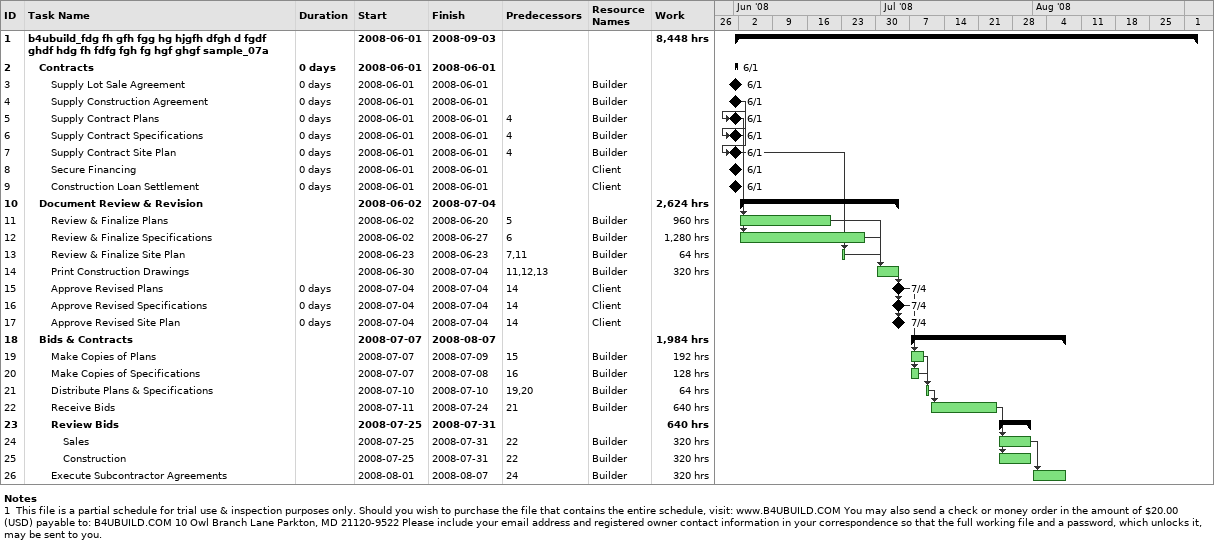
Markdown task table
| ID | Level | Task | Duration | Start | Finish | Predecessors | Resources | Work (h) |
|---|---|---|---|---|---|---|---|---|
| 1 | 1 | **b4ubuild_fdg fh gfh fgg hg hjgfh dfgh d fgdf ghdf hdg fh fdfg fgh fg hgf ghgf sample_07a** |  | 2008-06-01 | 2008-09-03 |  |  | 8448 |
| 2 | 2 | **Contracts** | 0d | 2008-06-01 | 2008-06-01 |  |  |  |
| 3 | 3 | Supply Lot Sale Agreement | 0d | 2008-06-01 | 2008-06-01 |  | Builder |  |
| 4 | 3 | Supply Construction Agreement | 0d | 2008-06-01 | 2008-06-01 |  | Builder |  |
| 5 | 3 | Supply Contract Plans | 0d | 2008-06-01 | 2008-06-01 | 4 | Builder |  |
| 6 | 3 | Supply Contract Specifications | 0d | 2008-06-01 | 2008-06-01 | 4 | Builder |  |
| 7 | 3 | Supply Contract Site Plan | 0d | 2008-06-01 | 2008-06-01 | 4 | Builder |  |
| 8 | 3 | Secure Financing | 0d | 2008-06-01 | 2008-06-01 |  | Client |  |
| 9 | 3 | Construction Loan Settlement | 0d | 2008-06-01 | 2008-06-01 |  | Client |  |
| 10 | 2 | **Document Review & Revision** |  | 2008-06-02 | 2008-07-04 |  |  | 2624 |
| 11 | 3 | Review & Finalize Plans |  | 2008-06-02 | 2008-06-20 | 5 | Builder | 960 |
| 12 | 3 | Review & Finalize Specifications |  | 2008-06-02 | 2008-06-27 | 6 | Builder | 1280 |
| 13 | 3 | Review & Finalize Site Plan |  | 2008-06-23 | 2008-06-23 | 7, 11 | Builder | 64 |
| 14 | 3 | Print Construction Drawings |  | 2008-06-30 | 2008-07-04 | 11, 12, 13 | Builder | 320 |
| 15 | 3 | Approve Revised Plans | 0d | 2008-07-04 | 2008-07-04 | 14 | Client |  |
| 16 | 3 | Approve Revised Specifications | 0d | 2008-07-04 | 2008-07-04 | 14 | Client |  |
| 17 | 3 | Approve Revised Site Plan | 0d | 2008-07-04 | 2008-07-04 | 14 | Client |  |
| 18 | 2 | **Bids & Contracts** |  | 2008-07-07 | 2008-08-07 |  |  | 1984 |
| 19 | 3 | Make Copies of Plans |  | 2008-07-07 | 2008-07-09 | 15 | Builder | 192 |
| 20 | 3 | Make Copies of Specifications |  | 2008-07-07 | 2008-07-08 | 16 | Builder | 128 |
| 21 | 3 | Distribute Plans & Specifications |  | 2008-07-10 | 2008-07-10 | 19, 20 | Builder | 64 |
| 22 | 3 | Receive Bids |  | 2008-07-11 | 2008-07-24 | 21 | Builder | 640 |
| 23 | 3 | **Review Bids** |  | 2008-07-25 | 2008-07-31 |  |  | 640 |
| 24 | 4 | Sales |  | 2008-07-25 | 2008-07-31 | 22 | Builder | 320 |
| 25 | 4 | Construction |  | 2008-07-25 | 2008-07-31 | 22 | Builder | 320 |
| 26 | 3 | Execute Subcontractor Agreements |  | 2008-08-01 | 2008-08-07 | 24 | Builder | 320 |

Notes
- 1: This file is a partial schedule for trial use & inspection purposes only. Should you wish to purchase the file that contains the entire schedule, visit: www.B4UBUILD.COM You may also send a check or money order in the amount of $20.00 (USD) payable to: B4UBUILD.COM 10 Owl Branch Lane Parkton, MD 21120-9522 Please include your email address and registered owner contact information in your correspondence so that the full working file and a password, which unlocks it, may be sent to you.
